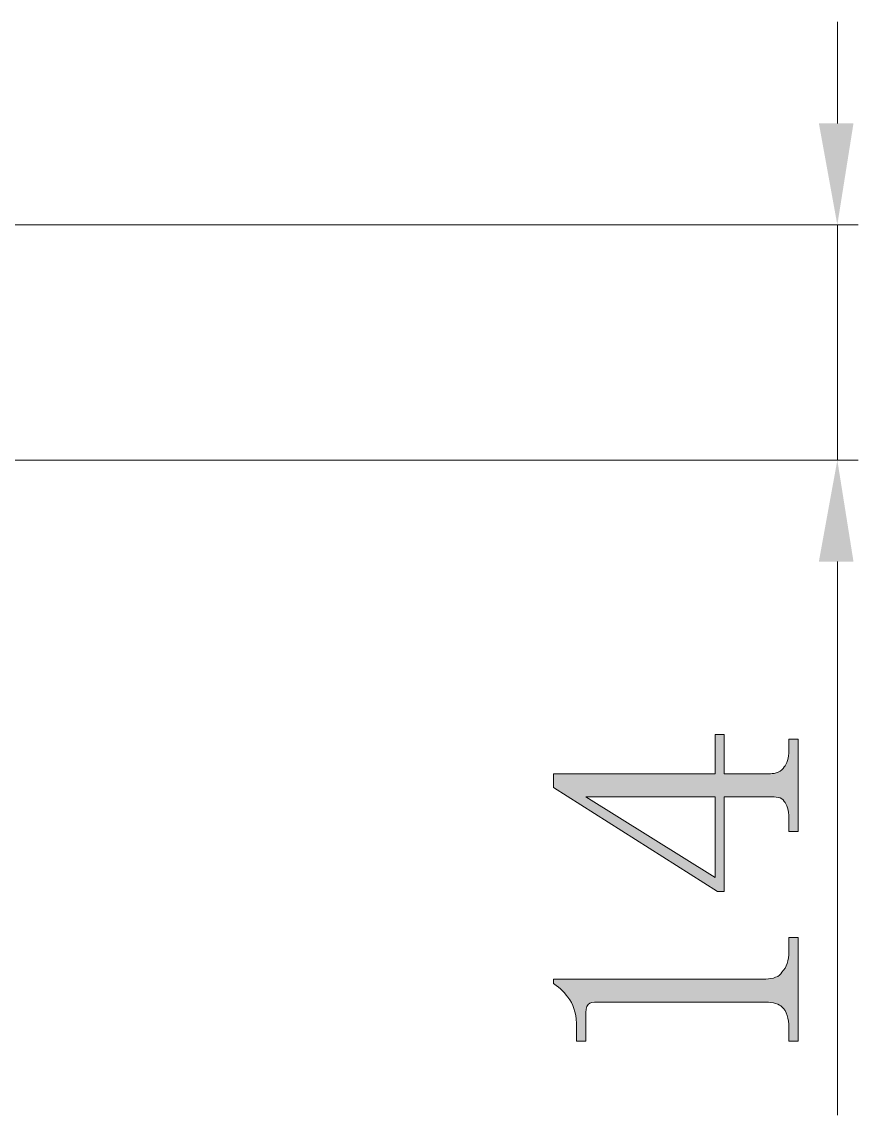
# Model space of a CAD drawing. Header units: millimetres. Extents: x 0 to 297, y 0 to 210.
# Drawn here: x 217.14 to 224.81, y 118.98 to 129.01 of the extents above; entities that cross this region are included whole.
import ezdxf

# ---------------------------------------------------------------- set-up
doc = ezdxf.new("R2010")
doc.units = ezdxf.units.MM

msp = doc.modelspace()

# ---------------------------------------------------------------- hatches: boundary and pattern name
h = msp.add_hatch(color=7)
h.dxf.hatch_style = 2
h.paths.add_polyline_path([(224.447806, 128.082515), (224.765306, 128.082515), (224.617104, 127.151111)])
h = msp.add_hatch(color=7)
h.dxf.hatch_style = 2
h.paths.add_polyline_path([(224.447806, 124.060813), (224.765306, 124.060813), (224.617104, 124.992111)])
h = msp.add_hatch(color=7)
edge = h.paths.add_edge_path(flags=0)
edge.add_spline(control_points=[(222.013886, 120.229611), (222.013886, 120.229611), (223.96129, 120.229611), (223.96129, 120.229611), (224.02479, 120.229611), (224.08829, 120.250813), (224.109386, 120.293111), (224.15179, 120.335515), (224.172886, 120.399015), (224.172886, 120.483611), (224.172886, 120.483611), (224.172886, 120.610611), (224.172886, 120.610611), (224.172886, 120.610611), (224.257588, 120.610611), (224.257588, 120.610611), (224.257588, 120.610611), (224.257588, 119.658111), (224.257588, 119.658111), (224.257588, 119.658111), (224.172886, 119.658111), (224.172886, 119.658111), (224.172886, 119.658111), (224.172886, 119.785111), (224.172886, 119.785111), (224.172886, 119.869813), (224.15179, 119.933313), (224.109386, 119.975611), (224.08829, 119.996813), (224.02479, 120.018015), (223.96129, 120.018015), (223.96129, 120.018015), (222.416088, 120.018015), (222.416088, 120.018015), (222.37379, 120.018015), (222.352588, 120.018015), (222.331386, 119.996813), (222.31029, 119.975611), (222.31029, 119.933313), (222.31029, 119.891015), (222.31029, 119.891015), (222.31029, 119.658111), (222.31029, 119.658111), (222.31029, 119.658111), (222.225588, 119.658111), (222.225588, 119.658111), (222.225588, 119.658111), (222.225588, 119.785111), (222.225588, 119.785111), (222.225588, 119.891015), (222.204386, 119.975611), (222.162088, 120.039111), (222.11979, 120.102611), (222.077386, 120.145015), (222.013886, 120.187313), (222.013886, 120.187313), (222.013886, 120.229611), (222.013886, 120.229611)], knot_values=[0, 0, 0, 0, 1, 1, 1, 2, 2, 2, 3, 3, 3, 4, 4, 4, 5, 5, 5, 6, 6, 6, 7, 7, 7, 8, 8, 8, 9, 9, 9, 10, 10, 10, 11, 11, 11, 12, 12, 12, 13, 13, 13, 14, 14, 14, 15, 15, 15, 16, 16, 16, 17, 17, 17, 18, 18, 18, 19, 19, 19, 19], degree=3, periodic=1)
edge = h.paths.add_edge_path(flags=0)
edge.add_spline(control_points=[(224.003588, 122.113515), (224.045886, 122.113515), (224.109386, 122.134611), (224.130588, 122.177015), (224.15179, 122.198111), (224.172886, 122.261611), (224.172886, 122.325111), (224.172886, 122.325111), (224.172886, 122.431015), (224.172886, 122.431015), (224.172886, 122.431015), (224.257588, 122.431015), (224.257588, 122.431015), (224.257588, 122.431015), (224.257588, 121.584313), (224.257588, 121.584313), (224.257588, 121.584313), (224.172886, 121.584313), (224.172886, 121.584313), (224.172886, 121.584313), (224.172886, 121.711313), (224.172886, 121.711313), (224.172886, 121.774813), (224.15179, 121.838313), (224.130588, 121.859515), (224.109386, 121.901813), (224.045886, 121.901813), (224.003588, 121.901813), (224.003588, 121.901813), (223.58029, 121.901813), (223.58029, 121.901813), (223.58029, 121.901813), (223.58029, 121.034015), (223.58029, 121.034015), (223.58029, 121.034015), (223.51679, 121.034015), (223.51679, 121.034015), (223.51679, 121.034015), (222.013886, 121.986515), (222.013886, 121.986515), (222.013886, 121.986515), (222.013886, 122.113515), (222.013886, 122.113515), (222.013886, 122.113515), (223.495588, 122.113515), (223.495588, 122.113515), (223.495588, 122.113515), (223.495588, 122.473313), (223.495588, 122.473313), (223.495588, 122.473313), (223.58029, 122.473313), (223.58029, 122.473313), (223.58029, 122.473313), (223.58029, 122.113515), (223.58029, 122.113515), (223.58029, 122.113515), (224.003588, 122.113515), (224.003588, 122.113515)], knot_values=[0, 0, 0, 0, 1, 1, 1, 2, 2, 2, 3, 3, 3, 4, 4, 4, 5, 5, 5, 6, 6, 6, 7, 7, 7, 8, 8, 8, 9, 9, 9, 10, 10, 10, 11, 11, 11, 12, 12, 12, 13, 13, 13, 14, 14, 14, 15, 15, 15, 16, 16, 16, 17, 17, 17, 18, 18, 18, 19, 19, 19, 19], degree=3, periodic=1)
edge = h.paths.add_edge_path(flags=0)
edge.add_spline(control_points=[(222.31029, 121.901813), (222.31029, 121.901813), (223.495588, 121.161015), (223.495588, 121.161015), (223.495588, 121.161015), (223.495588, 121.901813), (223.495588, 121.901813), (223.495588, 121.901813), (222.31029, 121.901813), (222.31029, 121.901813)], knot_values=[0, 0, 0, 0, 1, 1, 1, 2, 2, 2, 3, 3, 3, 3], degree=3, periodic=1)

# ---------------------------------------------------------------- linework, layer by layer
at = {"color": 7, "lineweight": 15}
for points in [[(224.617386, 129.013813), (224.617386, 128.082515)], [(210.859088, 127.151111), (224.807886, 127.151111)], [(224.617386, 127.151111), (224.617386, 124.992111)], [(210.859088, 124.992111), (224.807886, 124.992111)], [(224.617386, 124.060813), (224.617386, 118.980813)]]:
    msp.add_lwpolyline(points, dxfattribs=at)
at = {"color": 7, "lineweight": 5}
msp.add_lwpolyline([(222.31029, 121.901813), (223.495588, 121.161015), (223.495588, 121.901813)], close=True, dxfattribs=at)
for points in [[(224.003588, 122.113515), (224.045886, 122.113515), (224.109386, 122.134611), (224.130588, 122.177015), (224.15179, 122.198111), (224.172886, 122.261611), (224.172886, 122.325111), (224.172886, 122.325111), (224.172886, 122.431015), (224.172886, 122.431015), (224.172886, 122.431015), (224.257588, 122.431015), (224.257588, 122.431015), (224.257588, 122.431015), (224.257588, 121.584313), (224.257588, 121.584313), (224.257588, 121.584313), (224.172886, 121.584313), (224.172886, 121.584313), (224.172886, 121.584313), (224.172886, 121.711313), (224.172886, 121.711313), (224.172886, 121.774813), (224.15179, 121.838313), (224.130588, 121.859515), (224.109386, 121.901813), (224.045886, 121.901813), (224.003588, 121.901813), (224.003588, 121.901813), (223.58029, 121.901813), (223.58029, 121.901813), (223.58029, 121.901813), (223.58029, 121.034015), (223.58029, 121.034015), (223.58029, 121.034015), (223.51679, 121.034015), (223.51679, 121.034015), (223.51679, 121.034015), (222.013886, 121.986515), (222.013886, 121.986515), (222.013886, 121.986515), (222.013886, 122.113515), (222.013886, 122.113515), (222.013886, 122.113515), (223.495588, 122.113515), (223.495588, 122.113515), (223.495588, 122.113515), (223.495588, 122.473313), (223.495588, 122.473313), (223.495588, 122.473313), (223.58029, 122.473313), (223.58029, 122.473313), (223.58029, 122.473313), (223.58029, 122.113515), (223.58029, 122.113515), (223.58029, 122.113515), (224.003588, 122.113515), (224.003588, 122.113515)], [(222.013886, 120.229611), (222.013886, 120.229611), (223.96129, 120.229611), (223.96129, 120.229611), (224.02479, 120.229611), (224.08829, 120.250813), (224.109386, 120.293111), (224.15179, 120.335515), (224.172886, 120.399015), (224.172886, 120.483611), (224.172886, 120.483611), (224.172886, 120.610611), (224.172886, 120.610611), (224.172886, 120.610611), (224.257588, 120.610611), (224.257588, 120.610611), (224.257588, 120.610611), (224.257588, 119.658111), (224.257588, 119.658111), (224.257588, 119.658111), (224.172886, 119.658111), (224.172886, 119.658111), (224.172886, 119.658111), (224.172886, 119.785111), (224.172886, 119.785111), (224.172886, 119.869813), (224.15179, 119.933313), (224.109386, 119.975611), (224.08829, 119.996813), (224.02479, 120.018015), (223.96129, 120.018015), (223.96129, 120.018015), (222.416088, 120.018015), (222.416088, 120.018015), (222.37379, 120.018015), (222.352588, 120.018015), (222.331386, 119.996813), (222.31029, 119.975611), (222.31029, 119.933313), (222.31029, 119.891015), (222.31029, 119.891015), (222.31029, 119.658111), (222.31029, 119.658111), (222.31029, 119.658111), (222.225588, 119.658111), (222.225588, 119.658111), (222.225588, 119.658111), (222.225588, 119.785111), (222.225588, 119.785111), (222.225588, 119.891015), (222.204386, 119.975611), (222.162088, 120.039111), (222.11979, 120.102611), (222.077386, 120.145015), (222.013886, 120.187313), (222.013886, 120.187313), (222.013886, 120.229611), (222.013886, 120.229611)]]:
    msp.add_open_spline(points, degree=3, knots=[0, 0, 0, 0, 1, 1, 1, 2, 2, 2, 3, 3, 3, 4, 4, 4, 5, 5, 5, 6, 6, 6, 7, 7, 7, 8, 8, 8, 9, 9, 9, 10, 10, 10, 11, 11, 11, 12, 12, 12, 13, 13, 13, 14, 14, 14, 15, 15, 15, 16, 16, 16, 17, 17, 17, 18, 18, 18, 19, 19, 19, 19], dxfattribs=at)

doc.saveas('drawing.dxf')
